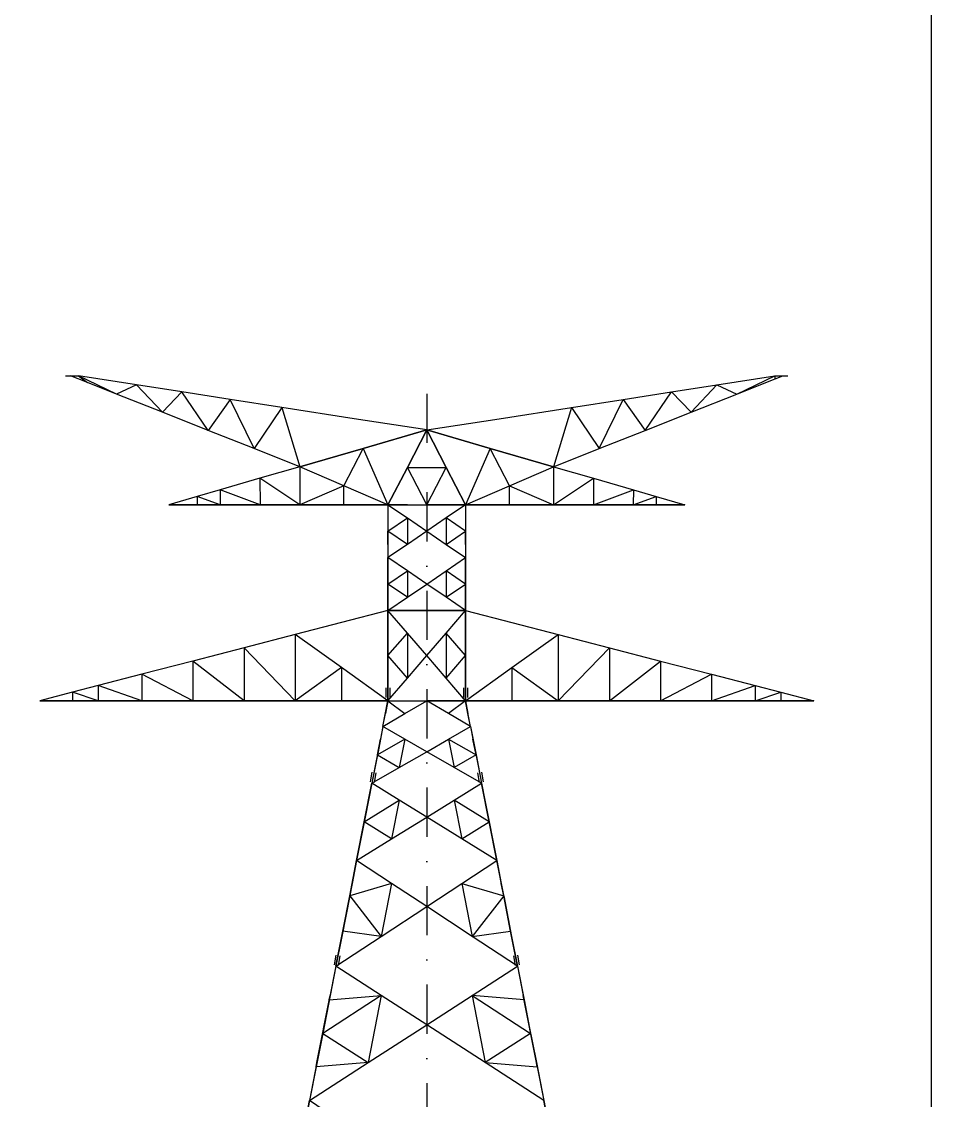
# Model space of a CAD drawing. Extents: x 533388 to 549608, y -47677 to -36197.
# Drawn here: x 547760 to 549608, y -42968 to -40776 of the extents above; entities that cross this region are included whole.
import ezdxf

# ---------------------------------------------------------------- set-up
doc = ezdxf.new("R2010")
doc.units = 0
doc.header["$LTSCALE"] = 200
doc.header["$MEASUREMENT"] = 0
doc.linetypes.add('DASHDOT', pattern=[1, 0.5, -0.25, 0, -0.25])
doc.layers.add('LS', color=7, linetype='CONTINUOUS')
doc.layers.add('MZ', color=6, linetype='DASHDOT')

msp = doc.modelspace()

# ---------------------------------------------------------------- linework, layer by layer
at = {"layer": 'LS', "color": 6, "ltscale": 0.01}
for p, q in [((547848.86, -41495.818), (547859.34, -41495.818)), ((547893.819, -41509.494), (547859.34, -41495.818)), ((547893.819, -41509.494), (547859.34, -41495.818)), ((547859.34, -41495.818), (547875.06, -41495.818)), ((547952.455, -41532.76), (547875.06, -41495.818)), ((547952.455, -41532.76), (547875.06, -41495.818)), ((547875.06, -41495.818), (547893.819, -41509.494)), ((547875.06, -41495.818), (547893.819, -41509.494)), ((547993.169, -41514.21), (547875.06, -41495.818)), ((547993.169, -41514.21), (547875.06, -41495.818)), ((549171.75, -41514.21), (549289.86, -41495.818)), ((549171.75, -41514.21), (549289.86, -41495.818)), ((549212.465, -41532.76), (549289.86, -41495.818)), ((549212.465, -41532.76), (549289.86, -41495.818)), ((549271.101, -41509.494), (549305.58, -41495.818)), ((549271.101, -41509.494), (549305.58, -41495.818)), ((549289.86, -41495.818), (549305.58, -41495.818)), ((549289.86, -41495.818), (549289.86, -41502.053)), ((549305.58, -41495.818), (549316.06, -41495.818)), ((547952.455, -41532.76), (547893.819, -41509.494)), ((547952.455, -41532.76), (547893.819, -41509.494)), ((547952.455, -41532.76), (547893.819, -41509.494)), ((547952.455, -41532.76), (547893.819, -41509.494)), ((547993.169, -41514.21), (547952.455, -41532.76)), ((547993.169, -41514.21), (547952.455, -41532.76)), ((548045.622, -41569.702), (547993.169, -41514.21)), ((548045.622, -41569.702), (547993.169, -41514.21)), ((548085.079, -41528.463), (547993.169, -41514.21)), ((548085.079, -41528.463), (547993.169, -41514.21)), ((548085.079, -41528.463), (547993.169, -41514.21)), ((548085.079, -41528.463), (547993.169, -41514.21)), ((549079.841, -41528.463), (549171.75, -41514.21)), ((549079.841, -41528.463), (549171.75, -41514.21)), ((549079.841, -41528.463), (549171.75, -41514.21)), ((549079.841, -41528.463), (549171.75, -41514.21)), ((549119.298, -41569.702), (549171.75, -41514.21)), ((549119.298, -41569.702), (549171.75, -41514.21)), ((549171.75, -41514.21), (549212.465, -41532.76)), ((549171.75, -41514.21), (549212.465, -41532.76)), ((549212.465, -41532.76), (549271.101, -41509.494)), ((549212.465, -41532.76), (549271.101, -41509.494)), ((549212.465, -41532.76), (549271.101, -41509.494)), ((549212.465, -41532.76), (549271.101, -41509.494)), ((548045.622, -41569.702), (547952.455, -41532.76)), ((548045.622, -41569.702), (547952.455, -41532.76)), ((548045.622, -41569.702), (547952.455, -41532.76)), ((548045.622, -41569.702), (547952.455, -41532.76)), ((548085.079, -41528.463), (548045.622, -41569.702)), ((548085.079, -41528.463), (548045.622, -41569.702)), ((548138.737, -41606.644), (548085.079, -41528.463)), ((548138.737, -41606.644), (548085.079, -41528.463)), ((548183.486, -41543.816), (548085.079, -41528.463)), ((548183.486, -41543.816), (548085.079, -41528.463)), ((548183.486, -41543.816), (548085.079, -41528.463)), ((548183.486, -41543.816), (548085.079, -41528.463)), ((548183.486, -41543.816), (548138.737, -41606.644)), ((548183.486, -41543.816), (548138.737, -41606.644)), ((548231.851, -41643.586), (548183.486, -41543.816)), ((548231.851, -41643.586), (548183.486, -41543.816)), ((548288.496, -41560.112), (548183.486, -41543.816)), ((548288.496, -41560.112), (548183.486, -41543.816)), ((548288.496, -41560.112), (548183.486, -41543.816)), ((548288.496, -41560.112), (548183.486, -41543.816)), ((548876.424, -41560.112), (548981.433, -41543.816)), ((548876.424, -41560.112), (548981.433, -41543.816)), ((548876.424, -41560.112), (548981.433, -41543.816)), ((548876.424, -41560.112), (548981.433, -41543.816)), ((548933.068, -41643.586), (548981.433, -41543.816)), ((548933.068, -41643.586), (548981.433, -41543.816)), ((548981.433, -41543.816), (549079.841, -41528.463)), ((548981.433, -41543.816), (549079.841, -41528.463)), ((548981.433, -41543.816), (549079.841, -41528.463)), ((548981.433, -41543.816), (549079.841, -41528.463)), ((548981.433, -41543.816), (549026.183, -41606.644)), ((548981.433, -41543.816), (549026.183, -41606.644)), ((549026.183, -41606.644), (549079.841, -41528.463)), ((549026.183, -41606.644), (549079.841, -41528.463)), ((549079.841, -41528.463), (549119.298, -41569.702)), ((549079.841, -41528.463), (549119.298, -41569.702)), ((549119.298, -41569.702), (549212.465, -41532.76)), ((549119.298, -41569.702), (549212.465, -41532.76)), ((549119.298, -41569.702), (549212.465, -41532.76)), ((549119.298, -41569.702), (549212.465, -41532.76)), ((548288.496, -41560.112), (548231.851, -41643.586)), ((548288.496, -41560.112), (548231.851, -41643.586)), ((548288.496, -41560.112), (548325.019, -41680.528)), ((548288.496, -41560.112), (548325.019, -41680.528)), ((548288.496, -41560.112), (548325.019, -41680.528)), ((548288.496, -41560.112), (548325.019, -41680.528)), ((548435.478, -41583.011), (548288.496, -41560.112)), ((548435.478, -41583.011), (548288.496, -41560.112)), ((548435.478, -41583.011), (548288.496, -41560.112)), ((548729.442, -41583.011), (548876.424, -41560.112)), ((548729.442, -41583.011), (548876.424, -41560.112)), ((548729.442, -41583.011), (548876.424, -41560.112)), ((548729.442, -41583.011), (548876.424, -41560.112)), ((548876.424, -41560.112), (548839.901, -41680.528)), ((548876.424, -41560.112), (548839.901, -41680.528)), ((548876.424, -41560.112), (548839.901, -41680.528)), ((548876.424, -41560.112), (548839.901, -41680.528)), ((548876.424, -41560.112), (548933.068, -41643.586)), ((548876.424, -41560.112), (548933.068, -41643.586)), ((548138.737, -41606.644), (548045.622, -41569.702)), ((548138.737, -41606.644), (548045.622, -41569.702)), ((548138.737, -41606.644), (548045.622, -41569.702)), ((548138.737, -41606.644), (548045.622, -41569.702)), ((548582.46, -41605.858), (548435.478, -41583.011)), ((548582.46, -41605.858), (548435.478, -41583.011)), ((548582.46, -41605.858), (548435.478, -41583.011)), ((548582.46, -41605.858), (548729.442, -41583.011)), ((548582.46, -41605.858), (548729.442, -41583.011)), ((548582.46, -41605.858), (548729.442, -41583.011)), ((548582.46, -41605.858), (548729.442, -41583.011)), ((549026.183, -41606.644), (549119.298, -41569.702)), ((549026.183, -41606.644), (549119.298, -41569.702)), ((549026.183, -41606.644), (549119.298, -41569.702)), ((549026.183, -41606.644), (549119.298, -41569.702)), ((548231.851, -41643.586), (548138.737, -41606.644)), ((548231.851, -41643.586), (548138.737, -41606.644)), ((548231.851, -41643.586), (548138.737, -41606.644)), ((548231.851, -41643.586), (548138.737, -41606.644)), ((548582.46, -41605.858), (548453.713, -41643.166)), ((548582.46, -41605.858), (548453.713, -41643.166)), ((548453.713, -41643.166), (548582.46, -41605.858)), ((548453.713, -41643.166), (548582.46, -41605.858)), ((548582.46, -41605.858), (548543.16, -41681.838)), ((548582.46, -41605.858), (548543.16, -41681.838)), ((548543.16, -41681.838), (548582.46, -41605.858)), ((548543.16, -41681.838), (548582.46, -41605.858)), ((548582.46, -41605.858), (548621.76, -41681.838)), ((548582.46, -41605.858), (548621.76, -41681.838)), ((548582.46, -41605.858), (548711.207, -41643.166)), ((548582.46, -41605.858), (548711.207, -41643.166)), ((548621.76, -41681.838), (548582.46, -41605.858)), ((548621.76, -41681.838), (548582.46, -41605.858)), ((548711.207, -41643.166), (548582.46, -41605.858)), ((548711.207, -41643.166), (548582.46, -41605.858)), ((548933.068, -41643.586), (549026.183, -41606.644)), ((548933.068, -41643.586), (549026.183, -41606.644)), ((548933.068, -41643.586), (549026.183, -41606.644)), ((548933.068, -41643.586), (549026.183, -41606.644)), ((548325.019, -41680.528), (548231.851, -41643.586)), ((548325.019, -41680.528), (548231.851, -41643.586)), ((548325.019, -41680.528), (548231.851, -41643.586)), ((548325.019, -41680.528), (548231.851, -41643.586)), ((548453.713, -41643.166), (548325.019, -41680.528)), ((548453.713, -41643.166), (548325.019, -41680.528)), ((548325.019, -41680.528), (548453.713, -41643.166)), ((548325.019, -41680.528), (548453.713, -41643.166)), ((548414.413, -41719.146), (548453.713, -41643.166)), ((548414.413, -41719.146), (548453.713, -41643.166)), ((548453.713, -41643.166), (548503.86, -41757.818)), ((548453.713, -41643.166), (548503.86, -41757.818)), ((548711.207, -41643.166), (548661.06, -41757.818)), ((548711.207, -41643.166), (548661.06, -41757.818)), ((548711.207, -41643.166), (548839.901, -41680.528)), ((548711.207, -41643.166), (548839.901, -41680.528)), ((548750.507, -41719.146), (548711.207, -41643.166)), ((548750.507, -41719.146), (548711.207, -41643.166)), ((548839.901, -41680.528), (548711.207, -41643.166)), ((548839.901, -41680.528), (548711.207, -41643.166)), ((548839.901, -41680.528), (548933.068, -41643.586)), ((548839.901, -41680.528), (548933.068, -41643.586)), ((548839.901, -41680.528), (548933.068, -41643.586)), ((548839.901, -41680.528), (548933.068, -41643.586)), ((548325.019, -41680.528), (548243.851, -41704.055)), ((548325.019, -41680.528), (548243.851, -41704.055)), ((548414.413, -41719.146), (548325.019, -41680.528)), ((548414.413, -41719.146), (548325.019, -41680.528)), ((548325.019, -41680.528), (548325.019, -41757.818)), ((548325.019, -41680.528), (548325.019, -41757.818)), ((548414.413, -41719.146), (548325.019, -41680.528)), ((548414.413, -41719.146), (548325.019, -41680.528)), ((548325.019, -41680.528), (548325.019, -41757.818)), ((548325.019, -41680.528), (548325.019, -41757.818)), ((548543.16, -41681.838), (548503.86, -41757.818)), ((548543.16, -41681.838), (548503.86, -41757.818)), ((548503.86, -41757.818), (548543.16, -41681.838)), ((548503.86, -41757.818), (548543.16, -41681.838)), ((548582.46, -41757.818), (548543.16, -41681.838)), ((548582.46, -41757.818), (548543.16, -41681.838)), ((548543.16, -41681.838), (548621.76, -41681.838)), ((548543.16, -41681.838), (548621.76, -41681.838)), ((548582.46, -41757.818), (548621.76, -41681.838)), ((548582.46, -41757.818), (548621.76, -41681.838)), ((548621.76, -41681.838), (548661.06, -41757.818)), ((548621.76, -41681.838), (548661.06, -41757.818)), ((548661.06, -41757.818), (548621.76, -41681.838)), ((548661.06, -41757.818), (548621.76, -41681.838)), ((548750.507, -41719.146), (548839.901, -41680.528)), ((548750.507, -41719.146), (548839.901, -41680.528)), ((548750.507, -41719.146), (548839.901, -41680.528)), ((548750.507, -41719.146), (548839.901, -41680.528)), ((548839.901, -41680.528), (548839.901, -41757.818)), ((548839.901, -41680.528), (548839.901, -41757.818)), ((548839.901, -41680.528), (548839.901, -41757.818)), ((548839.901, -41680.528), (548839.901, -41757.818)), ((548839.901, -41680.528), (548921.069, -41704.055)), ((548839.901, -41680.528), (548921.069, -41704.055)), ((548243.851, -41704.055), (548162.736, -41727.583)), ((548243.851, -41704.055), (548162.736, -41727.583)), ((548325.019, -41757.818), (548243.851, -41704.055)), ((548325.019, -41757.818), (548243.851, -41704.055)), ((548243.851, -41704.055), (548243.903, -41757.818)), ((548243.851, -41704.055), (548243.903, -41757.818)), ((548414.413, -41719.146), (548325.019, -41757.818)), ((548414.413, -41719.146), (548325.019, -41757.818)), ((548503.86, -41757.818), (548414.413, -41719.146)), ((548503.86, -41757.818), (548414.413, -41719.146)), ((548503.86, -41757.818), (548414.413, -41719.146)), ((548503.86, -41757.818), (548414.413, -41719.146)), ((548414.465, -41757.818), (548414.413, -41719.146)), ((548414.465, -41757.818), (548414.413, -41719.146)), ((548661.06, -41757.818), (548750.507, -41719.146)), ((548661.06, -41757.818), (548750.507, -41719.146)), ((548661.06, -41757.818), (548750.507, -41719.146)), ((548661.06, -41757.818), (548750.507, -41719.146)), ((548750.454, -41757.818), (548750.507, -41719.146)), ((548750.454, -41757.818), (548750.507, -41719.146)), ((548750.507, -41719.146), (548839.901, -41757.818)), ((548750.507, -41719.146), (548839.901, -41757.818)), ((548839.901, -41757.818), (548921.069, -41704.055)), ((548839.901, -41757.818), (548921.069, -41704.055)), ((548921.069, -41704.055), (548921.016, -41757.818)), ((548921.069, -41704.055), (548921.016, -41757.818)), ((548921.069, -41704.055), (549002.184, -41727.583)), ((548921.069, -41704.055), (549002.184, -41727.583)), ((548116.414, -41740.997), (548058.46, -41757.818)), ((548116.414, -41740.997), (548058.46, -41757.818)), ((548162.736, -41727.583), (548116.414, -41740.997)), ((548162.736, -41727.583), (548116.414, -41740.997)), ((548162.788, -41757.818), (548116.414, -41740.997)), ((548162.788, -41757.818), (548116.414, -41740.997)), ((548116.414, -41740.997), (548116.414, -41757.818)), ((548116.414, -41740.997), (548116.414, -41757.818)), ((548243.903, -41757.818), (548162.736, -41727.583)), ((548243.903, -41757.818), (548162.736, -41727.583)), ((548162.736, -41727.583), (548162.788, -41757.818)), ((548162.736, -41727.583), (548162.788, -41757.818)), ((548162.736, -41727.583), (548162.788, -41757.818)), ((548921.016, -41757.818), (549002.184, -41727.583)), ((548921.016, -41757.818), (549002.184, -41727.583)), ((549002.184, -41727.583), (549002.131, -41757.818)), ((549002.184, -41727.583), (549002.131, -41757.818)), ((549002.184, -41727.583), (549002.131, -41757.818)), ((549002.131, -41757.818), (549048.505, -41740.997)), ((549002.131, -41757.818), (549048.505, -41740.997)), ((549002.184, -41727.583), (549048.505, -41740.997)), ((549002.184, -41727.583), (549048.505, -41740.997)), ((549048.505, -41740.997), (549048.505, -41757.818)), ((549048.505, -41740.997), (549048.505, -41757.818)), ((549048.505, -41740.997), (549106.46, -41757.818)), ((549048.505, -41740.997), (549106.46, -41757.818)), ((548058.46, -41757.818), (548116.414, -41757.818)), ((548116.414, -41757.818), (548058.46, -41757.818)), ((548116.414, -41757.818), (548058.46, -41757.818)), ((548116.414, -41757.818), (548058.46, -41757.818)), ((548116.414, -41757.818), (548162.788, -41757.818)), ((548162.788, -41757.818), (548116.414, -41757.818)), ((548162.788, -41757.818), (548116.414, -41757.818)), ((548162.788, -41757.818), (548116.414, -41757.818)), ((548162.788, -41757.818), (548243.903, -41757.818)), ((548243.903, -41757.818), (548162.788, -41757.818)), ((548243.903, -41757.818), (548162.788, -41757.818)), ((548243.903, -41757.818), (548162.788, -41757.818)), ((548243.903, -41757.818), (548325.019, -41757.818)), ((548325.019, -41757.818), (548243.903, -41757.818)), ((548325.019, -41757.818), (548243.903, -41757.818)), ((548325.019, -41757.818), (548243.903, -41757.818)), ((548325.019, -41757.818), (548414.465, -41757.818)), ((548414.465, -41757.818), (548325.019, -41757.818)), ((548414.465, -41757.818), (548325.019, -41757.818)), ((548414.465, -41757.818), (548325.019, -41757.818)), ((548414.465, -41757.818), (548503.86, -41757.818)), ((548503.86, -41757.818), (548414.465, -41757.818)), ((548503.86, -41757.818), (548414.465, -41757.818)), ((548503.86, -41757.818), (548414.465, -41757.818)), ((548503.86, -41757.818), (548503.86, -41811.528)), ((548503.86, -41757.818), (548503.86, -41811.528)), ((548503.86, -41757.818), (548543.16, -41784.646)), ((548503.86, -41757.818), (548543.16, -41784.646)), ((548503.86, -41757.818), (548503.86, -41784.646)), ((548503.86, -41757.818), (548503.86, -41784.646)), ((548503.86, -41757.818), (548582.46, -41757.818)), ((548503.86, -41757.818), (548582.46, -41757.818)), ((548543.16, -41757.818), (548503.86, -41757.818)), ((548503.86, -41757.818), (548543.16, -41757.818)), ((548503.86, -41757.818), (548543.16, -41757.818)), ((548503.86, -41757.818), (548543.16, -41757.818)), ((548543.16, -41757.818), (548621.76, -41757.818)), ((548543.16, -41757.818), (548621.76, -41757.818)), ((548543.16, -41757.818), (548582.46, -41757.818)), ((548543.16, -41757.818), (548582.46, -41757.818)), ((548582.46, -41757.818), (548661.06, -41757.818)), ((548582.46, -41757.818), (548661.06, -41757.818)), ((548621.76, -41757.818), (548582.46, -41757.818)), ((548621.76, -41757.818), (548582.46, -41757.818)), ((548661.06, -41757.818), (548621.76, -41784.646)), ((548661.06, -41757.818), (548621.76, -41784.646)), ((548621.76, -41757.818), (548661.06, -41757.818)), ((548621.76, -41757.818), (548661.06, -41757.818)), ((548661.06, -41757.818), (548621.76, -41757.818)), ((548661.06, -41757.818), (548621.76, -41757.818)), ((548661.06, -41757.818), (548661.06, -41811.528)), ((548661.06, -41757.818), (548661.06, -41811.528)), ((548661.06, -41757.818), (548661.06, -41784.646)), ((548661.06, -41757.818), (548661.06, -41784.646)), ((548661.06, -41757.818), (548750.454, -41757.818)), ((548750.454, -41757.818), (548661.06, -41757.818)), ((548661.06, -41757.818), (548750.454, -41757.818)), ((548661.06, -41757.818), (548750.454, -41757.818)), ((548750.454, -41757.818), (548839.901, -41757.818)), ((548839.901, -41757.818), (548750.454, -41757.818)), ((548750.454, -41757.818), (548839.901, -41757.818)), ((548750.454, -41757.818), (548839.901, -41757.818)), ((548839.901, -41757.818), (548921.016, -41757.818)), ((548921.016, -41757.818), (548839.901, -41757.818)), ((548839.901, -41757.818), (548921.016, -41757.818)), ((548839.901, -41757.818), (548921.016, -41757.818)), ((548921.016, -41757.818), (549002.131, -41757.818)), ((549002.131, -41757.818), (548921.016, -41757.818)), ((548921.016, -41757.818), (549002.131, -41757.818)), ((548921.016, -41757.818), (549002.131, -41757.818)), ((549002.131, -41757.818), (549048.505, -41757.818)), ((549048.505, -41757.818), (549002.131, -41757.818)), ((549002.131, -41757.818), (549048.505, -41757.818)), ((549002.131, -41757.818), (549048.505, -41757.818)), ((549048.505, -41757.818), (549106.46, -41757.818)), ((549106.46, -41757.818), (549048.505, -41757.818)), ((549048.505, -41757.818), (549106.46, -41757.818)), ((549048.505, -41757.818), (549106.46, -41757.818)), ((548503.86, -41811.528), (548543.16, -41784.646)), ((548503.86, -41811.528), (548543.16, -41784.646)), ((548503.86, -41784.646), (548503.86, -41811.528)), ((548503.86, -41784.646), (548503.86, -41811.528)), ((548503.86, -41784.646), (548503.86, -41838.409)), ((548503.86, -41784.646), (548503.86, -41838.409)), ((548503.86, -41784.646), (548503.86, -41811.528)), ((548503.86, -41784.646), (548503.86, -41811.528)), ((548543.16, -41784.646), (548543.16, -41838.409)), ((548543.16, -41784.646), (548543.16, -41838.409)), ((548543.16, -41784.646), (548582.46, -41811.528)), ((548543.16, -41784.646), (548582.46, -41811.528)), ((548621.76, -41784.646), (548582.46, -41811.528)), ((548621.76, -41784.646), (548582.46, -41811.528)), ((548621.76, -41784.646), (548621.76, -41838.409)), ((548621.76, -41784.646), (548621.76, -41838.409)), ((548661.06, -41811.528), (548621.76, -41784.646)), ((548661.06, -41811.528), (548621.76, -41784.646)), ((548661.06, -41784.646), (548661.06, -41811.528)), ((548661.06, -41784.646), (548661.06, -41811.528)), ((548661.06, -41784.646), (548661.06, -41838.409)), ((548661.06, -41784.646), (548661.06, -41838.409)), ((548661.06, -41784.646), (548661.06, -41811.528)), ((548661.06, -41784.646), (548661.06, -41811.528)), ((548543.16, -41838.409), (548503.86, -41811.528)), ((548543.16, -41838.409), (548503.86, -41811.528)), ((548503.86, -41838.409), (548503.86, -41811.528)), ((548503.86, -41838.409), (548503.86, -41811.528)), ((548503.86, -41811.528), (548503.86, -41865.238)), ((548503.86, -41811.528), (548503.86, -41865.238)), ((548503.86, -41811.528), (548503.86, -41838.409)), ((548503.86, -41811.528), (548503.86, -41838.409)), ((548582.46, -41811.528), (548543.16, -41838.409)), ((548582.46, -41811.528), (548543.16, -41838.409)), ((548582.46, -41811.528), (548621.76, -41838.409)), ((548582.46, -41811.528), (548621.76, -41838.409)), ((548621.76, -41838.409), (548661.06, -41811.528)), ((548621.76, -41838.409), (548661.06, -41811.528)), ((548661.06, -41838.409), (548661.06, -41811.528)), ((548661.06, -41838.409), (548661.06, -41811.528)), ((548661.06, -41811.528), (548661.06, -41865.238)), ((548661.06, -41811.528), (548661.06, -41865.238)), ((548661.06, -41811.528), (548661.06, -41838.409)), ((548661.06, -41811.528), (548661.06, -41838.409)), ((548543.16, -41838.409), (548503.86, -41865.238)), ((548543.16, -41838.409), (548503.86, -41865.238)), ((548503.86, -41838.409), (548503.86, -41865.238)), ((548503.86, -41838.409), (548503.86, -41865.238)), ((548621.76, -41838.409), (548661.06, -41865.238)), ((548621.76, -41838.409), (548661.06, -41865.238)), ((548661.06, -41838.409), (548661.06, -41865.238)), ((548661.06, -41838.409), (548661.06, -41865.238)), ((548503.86, -41918.948), (548503.86, -41865.238)), ((548503.86, -41918.948), (548503.86, -41865.238)), ((548543.16, -41892.066), (548503.86, -41865.238)), ((548543.16, -41892.066), (548503.86, -41865.238)), ((548503.86, -41865.238), (548503.86, -41892.066)), ((548503.86, -41865.238), (548503.86, -41892.066)), ((548621.76, -41892.066), (548661.06, -41865.238)), ((548621.76, -41892.066), (548661.06, -41865.238)), ((548661.06, -41918.948), (548661.06, -41865.238)), ((548661.06, -41918.948), (548661.06, -41865.238)), ((548661.06, -41865.238), (548661.06, -41892.066)), ((548661.06, -41865.238), (548661.06, -41892.066)), ((548503.86, -41918.948), (548543.16, -41892.066)), ((548503.86, -41918.948), (548543.16, -41892.066)), ((548503.86, -41918.948), (548503.86, -41892.066)), ((548503.86, -41918.948), (548503.86, -41892.066)), ((548503.86, -41892.066), (548503.86, -41945.829)), ((548503.86, -41892.066), (548503.86, -41945.829)), ((548503.86, -41892.066), (548503.86, -41918.948)), ((548503.86, -41892.066), (548503.86, -41918.948)), ((548543.16, -41892.066), (548543.16, -41945.829)), ((548543.16, -41892.066), (548543.16, -41945.829)), ((548582.46, -41918.948), (548543.16, -41892.066)), ((548582.46, -41918.948), (548543.16, -41892.066)), ((548582.46, -41918.948), (548621.76, -41892.066)), ((548582.46, -41918.948), (548621.76, -41892.066)), ((548661.06, -41918.948), (548621.76, -41892.066)), ((548661.06, -41918.948), (548621.76, -41892.066)), ((548621.76, -41892.066), (548621.76, -41945.829)), ((548621.76, -41892.066), (548621.76, -41945.829)), ((548661.06, -41918.948), (548661.06, -41892.066)), ((548661.06, -41918.948), (548661.06, -41892.066)), ((548661.06, -41892.066), (548661.06, -41945.829)), ((548661.06, -41892.066), (548661.06, -41945.829)), ((548661.06, -41892.066), (548661.06, -41918.948)), ((548661.06, -41892.066), (548661.06, -41918.948)), ((548543.16, -41945.829), (548503.86, -41918.948)), ((548543.16, -41945.829), (548503.86, -41918.948)), ((548503.86, -41945.829), (548503.86, -41918.948)), ((548503.86, -41945.829), (548503.86, -41918.948)), ((548503.86, -41972.658), (548503.86, -41918.948)), ((548503.86, -41972.658), (548503.86, -41918.948)), ((548503.86, -41918.948), (548503.86, -41945.829)), ((548503.86, -41918.948), (548503.86, -41945.829)), ((548543.16, -41945.829), (548582.46, -41918.948)), ((548543.16, -41945.829), (548582.46, -41918.948)), ((548621.76, -41945.829), (548582.46, -41918.948)), ((548621.76, -41945.829), (548582.46, -41918.948)), ((548621.76, -41945.829), (548661.06, -41918.948)), ((548621.76, -41945.829), (548661.06, -41918.948)), ((548661.06, -41945.829), (548661.06, -41918.948)), ((548661.06, -41945.829), (548661.06, -41918.948)), ((548661.06, -41972.658), (548661.06, -41918.948)), ((548661.06, -41972.658), (548661.06, -41918.948)), ((548661.06, -41918.948), (548661.06, -41945.829)), ((548661.06, -41918.948), (548661.06, -41945.829)), ((548503.86, -41972.658), (548543.16, -41945.829)), ((548503.86, -41972.658), (548543.16, -41945.829)), ((548503.86, -41945.829), (548503.86, -41972.658)), ((548503.86, -41945.829), (548503.86, -41972.658)), ((548661.06, -41972.658), (548621.76, -41945.829)), ((548661.06, -41972.658), (548621.76, -41945.829)), ((548661.06, -41945.829), (548661.06, -41972.658)), ((548661.06, -41945.829), (548661.06, -41972.658)), ((548503.86, -41972.658), (548409.54, -41997.128)), ((548503.86, -41972.658), (548409.54, -41997.128)), ((548503.86, -41972.658), (548409.54, -41997.128)), ((548503.86, -41972.658), (548409.54, -41997.128)), ((548503.86, -41972.658), (548661.06, -41972.658)), ((548503.86, -41972.658), (548661.06, -41972.658)), ((548503.86, -41972.658), (548661.06, -41972.658)), ((548661.06, -41972.658), (548503.86, -41972.658)), ((548503.86, -42064.358), (548503.86, -41972.658)), ((548503.86, -42064.358), (548503.86, -41972.658)), ((548543.16, -42018.508), (548503.86, -41972.658)), ((548543.16, -42018.508), (548503.86, -41972.658)), ((548503.86, -41972.658), (548503.86, -42018.508)), ((548503.86, -41972.658), (548503.86, -42018.508)), ((548621.76, -42018.508), (548661.06, -41972.658)), ((548621.76, -42018.508), (548661.06, -41972.658)), ((548661.06, -41972.658), (548755.38, -41997.128)), ((548661.06, -41972.658), (548755.38, -41997.128)), ((548661.06, -42064.358), (548661.06, -41972.658)), ((548661.06, -42064.358), (548661.06, -41972.658)), ((548661.06, -41972.658), (548661.06, -42018.508)), ((548661.06, -41972.658), (548661.06, -42018.508)), ((548661.06, -41972.658), (548755.38, -41997.128)), ((548661.06, -41972.658), (548755.38, -41997.128)), ((548409.54, -41997.128), (548315.22, -42021.547)), ((548409.54, -41997.128), (548315.22, -42021.547)), ((548409.54, -41997.128), (548315.22, -42021.547)), ((548409.54, -41997.128), (548315.22, -42021.547)), ((548755.38, -41997.128), (548849.7, -42021.547)), ((548755.38, -41997.128), (548849.7, -42021.547)), ((548755.38, -41997.128), (548849.7, -42021.547)), ((548755.38, -41997.128), (548849.7, -42021.547)), ((548315.22, -42021.547), (548211.468, -42048.48)), ((548315.22, -42021.547), (548211.468, -42048.48)), ((548409.54, -42088.828), (548315.22, -42021.547)), ((548409.54, -42088.828), (548315.22, -42021.547)), ((548315.22, -42021.547), (548315.22, -42156.058)), ((548315.22, -42021.547), (548315.22, -42156.058)), ((548409.54, -42088.828), (548315.22, -42021.547)), ((548409.54, -42088.828), (548315.22, -42021.547)), ((548315.22, -42021.547), (548315.22, -42156.058)), ((548315.22, -42021.547), (548315.22, -42156.058)), ((548503.86, -42064.358), (548543.16, -42018.508)), ((548503.86, -42064.358), (548543.16, -42018.508)), ((548503.86, -42064.358), (548503.86, -42018.508)), ((548503.86, -42064.358), (548503.86, -42018.508)), ((548503.86, -42018.508), (548503.86, -42110.208)), ((548503.86, -42018.508), (548503.86, -42110.208)), ((548503.86, -42018.508), (548503.86, -42064.358)), ((548503.86, -42018.508), (548503.86, -42064.358)), ((548543.16, -42018.508), (548543.16, -42110.208)), ((548543.16, -42018.508), (548543.16, -42110.208)), ((548582.46, -42064.358), (548543.16, -42018.508)), ((548582.46, -42064.358), (548543.16, -42018.508)), ((548582.46, -42064.358), (548621.76, -42018.508)), ((548582.46, -42064.358), (548621.76, -42018.508)), ((548661.06, -42064.358), (548621.76, -42018.508)), ((548661.06, -42064.358), (548621.76, -42018.508)), ((548621.76, -42018.508), (548621.76, -42110.208)), ((548621.76, -42018.508), (548621.76, -42110.208)), ((548661.06, -42064.358), (548661.06, -42018.508)), ((548661.06, -42064.358), (548661.06, -42018.508)), ((548661.06, -42018.508), (548661.06, -42110.208)), ((548661.06, -42018.508), (548661.06, -42110.208)), ((548661.06, -42018.508), (548661.06, -42064.358)), ((548661.06, -42018.508), (548661.06, -42064.358)), ((548755.38, -42088.828), (548849.7, -42021.547)), ((548755.38, -42088.828), (548849.7, -42021.547)), ((548755.38, -42088.828), (548849.7, -42021.547)), ((548755.38, -42088.828), (548849.7, -42021.547)), ((548849.7, -42021.547), (548849.7, -42156.058)), ((548849.7, -42021.547), (548849.7, -42156.058)), ((548849.7, -42021.547), (548849.7, -42156.058)), ((548849.7, -42021.547), (548849.7, -42156.058)), ((548849.7, -42021.547), (548953.452, -42048.48)), ((548849.7, -42021.547), (548953.452, -42048.48)), ((548211.468, -42048.48), (548107.716, -42075.362)), ((548211.468, -42048.48), (548107.716, -42075.362)), ((548315.22, -42156.058), (548211.468, -42048.48)), ((548315.22, -42156.058), (548211.468, -42048.48)), ((548211.468, -42048.48), (548211.468, -42156.058)), ((548211.468, -42048.48), (548211.468, -42156.058)), ((548849.7, -42156.058), (548953.452, -42048.48)), ((548849.7, -42156.058), (548953.452, -42048.48)), ((548953.452, -42048.48), (548953.452, -42156.058)), ((548953.452, -42048.48), (548953.452, -42156.058)), ((548953.452, -42048.48), (549057.204, -42075.362)), ((548953.452, -42048.48), (549057.204, -42075.362)), ((548543.16, -42110.208), (548503.86, -42064.358)), ((548543.16, -42110.208), (548503.86, -42064.358)), ((548503.86, -42110.208), (548503.86, -42064.358)), ((548503.86, -42110.208), (548503.86, -42064.358)), ((548503.86, -42156.058), (548503.86, -42064.358)), ((548503.86, -42156.058), (548503.86, -42064.358)), ((548503.86, -42064.358), (548503.86, -42110.208)), ((548503.86, -42064.358), (548503.86, -42110.208)), ((548543.16, -42110.208), (548582.46, -42064.358)), ((548543.16, -42110.208), (548582.46, -42064.358)), ((548621.76, -42110.208), (548582.46, -42064.358)), ((548621.76, -42110.208), (548582.46, -42064.358)), ((548621.76, -42110.208), (548661.06, -42064.358)), ((548621.76, -42110.208), (548661.06, -42064.358)), ((548661.06, -42110.208), (548661.06, -42064.358)), ((548661.06, -42110.208), (548661.06, -42064.358)), ((548661.06, -42156.058), (548661.06, -42064.358)), ((548661.06, -42156.058), (548661.06, -42064.358)), ((548661.06, -42064.358), (548661.06, -42110.208)), ((548661.06, -42064.358), (548661.06, -42110.208)), ((548107.716, -42075.362), (548003.964, -42102.243)), ((548107.716, -42075.362), (548003.964, -42102.243)), ((548211.468, -42156.058), (548107.716, -42075.362)), ((548211.468, -42156.058), (548107.716, -42075.362)), ((548107.716, -42075.362), (548107.716, -42156.058)), ((548107.716, -42075.362), (548107.716, -42156.058)), ((548409.54, -42088.828), (548315.22, -42156.058)), ((548409.54, -42088.828), (548315.22, -42156.058)), ((548503.86, -42156.058), (548409.54, -42088.828)), ((548503.86, -42156.058), (548409.54, -42088.828)), ((548503.86, -42156.058), (548409.54, -42088.828)), ((548503.86, -42156.058), (548409.54, -42088.828)), ((548409.54, -42088.828), (548409.54, -42156.058)), ((548409.54, -42088.828), (548409.54, -42156.058)), ((548661.06, -42156.058), (548755.38, -42088.828)), ((548661.06, -42156.058), (548755.38, -42088.828)), ((548661.06, -42156.058), (548755.38, -42088.828)), ((548661.06, -42156.058), (548755.38, -42088.828)), ((548755.38, -42088.828), (548849.7, -42156.058)), ((548755.38, -42088.828), (548849.7, -42156.058)), ((548755.38, -42088.828), (548755.38, -42156.058)), ((548755.38, -42088.828), (548755.38, -42156.058)), ((548953.452, -42156.058), (549057.204, -42075.362)), ((548953.452, -42156.058), (549057.204, -42075.362)), ((549057.204, -42075.362), (549057.204, -42156.058)), ((549057.204, -42075.362), (549057.204, -42156.058)), ((549057.204, -42075.362), (549160.956, -42102.243)), ((549057.204, -42075.362), (549160.956, -42102.243)), ((548003.964, -42102.243), (547915.041, -42125.299)), ((548003.964, -42102.243), (547915.041, -42125.299)), ((548107.716, -42156.058), (548003.964, -42102.243)), ((548107.716, -42156.058), (548003.964, -42102.243)), ((548003.964, -42102.243), (548003.964, -42156.058)), ((548003.964, -42102.243), (548003.964, -42156.058)), ((548003.964, -42102.243), (548003.964, -42156.058)), ((548503.86, -42156.058), (548543.16, -42110.208)), ((548503.86, -42156.058), (548543.16, -42110.208)), ((548503.86, -42110.208), (548503.86, -42156.058)), ((548503.86, -42110.208), (548503.86, -42156.058)), ((548661.06, -42156.058), (548621.76, -42110.208)), ((548661.06, -42156.058), (548621.76, -42110.208)), ((548661.06, -42110.208), (548661.06, -42156.058)), ((548661.06, -42110.208), (548661.06, -42156.058)), ((549057.204, -42156.058), (549160.956, -42102.243)), ((549057.204, -42156.058), (549160.956, -42102.243)), ((549160.956, -42102.243), (549160.956, -42156.058)), ((549160.956, -42102.243), (549160.956, -42156.058)), ((549160.956, -42102.243), (549160.956, -42156.058)), ((549160.956, -42102.243), (549249.879, -42125.299)), ((549160.956, -42102.243), (549249.879, -42125.299)), ((547915.041, -42125.299), (547863.165, -42138.766)), ((547915.041, -42125.299), (547863.165, -42138.766)), ((548003.964, -42156.058), (547915.041, -42125.299)), ((548003.964, -42156.058), (547915.041, -42125.299)), ((547915.041, -42125.299), (547915.041, -42156.058)), ((547915.041, -42125.299), (547915.041, -42156.058)), ((548499.39, -42129.769), (548499.369, -42149.76)), ((548507.774, -42129.778), (548507.753, -42149.769)), ((548657.145, -42129.778), (548657.166, -42149.769)), ((548665.529, -42129.769), (548665.55, -42149.76)), ((549160.956, -42156.058), (549249.879, -42125.299)), ((549160.956, -42156.058), (549249.879, -42125.299)), ((549249.879, -42125.299), (549249.879, -42156.058)), ((549249.879, -42125.299), (549249.879, -42156.058)), ((549249.879, -42125.299), (549301.755, -42138.766)), ((549249.879, -42125.299), (549301.755, -42138.766)), ((547863.165, -42138.766), (547796.46, -42156.058)), ((547863.165, -42138.766), (547796.46, -42156.058)), ((547796.46, -42156.058), (547863.165, -42156.058)), ((547863.165, -42156.058), (547796.46, -42156.058)), ((547863.165, -42156.058), (547796.46, -42156.058)), ((547863.165, -42156.058), (547796.46, -42156.058)), ((547915.041, -42156.058), (547863.165, -42138.766)), ((547915.041, -42156.058), (547863.165, -42138.766)), ((547863.165, -42138.766), (547863.165, -42156.058)), ((547863.165, -42138.766), (547863.165, -42156.058)), ((547863.165, -42156.058), (547915.041, -42156.058)), ((547915.041, -42156.058), (547863.165, -42156.058)), ((547915.041, -42156.058), (547863.165, -42156.058)), ((547915.041, -42156.058), (547863.165, -42156.058)), ((547915.041, -42156.058), (548003.964, -42156.058)), ((548003.964, -42156.058), (547915.041, -42156.058)), ((548003.964, -42156.058), (547915.041, -42156.058)), ((548003.964, -42156.058), (547915.041, -42156.058)), ((548003.964, -42156.058), (548107.716, -42156.058)), ((548107.716, -42156.058), (548003.964, -42156.058)), ((548107.716, -42156.058), (548003.964, -42156.058)), ((548107.716, -42156.058), (548003.964, -42156.058)), ((548107.716, -42156.058), (548211.468, -42156.058)), ((548211.468, -42156.058), (548107.716, -42156.058)), ((548211.468, -42156.058), (548107.716, -42156.058)), ((548211.468, -42156.058), (548107.716, -42156.058)), ((548211.468, -42156.058), (548315.22, -42156.058)), ((548315.22, -42156.058), (548211.468, -42156.058)), ((548315.22, -42156.058), (548211.468, -42156.058)), ((548315.22, -42156.058), (548211.468, -42156.058)), ((548315.22, -42156.058), (548409.54, -42156.058)), ((548409.54, -42156.058), (548315.22, -42156.058)), ((548409.54, -42156.058), (548315.22, -42156.058)), ((548409.54, -42156.058), (548315.22, -42156.058)), ((548409.54, -42156.058), (548503.86, -42156.058)), ((548503.86, -42156.058), (548409.54, -42156.058)), ((548503.86, -42156.058), (548409.54, -42156.058)), ((548503.86, -42156.058), (548409.54, -42156.058)), ((548493.589, -42208.458), (548503.86, -42156.058)), ((548493.589, -42208.458), (548503.86, -42156.058)), ((548498.725, -42182.258), (548503.86, -42156.058)), ((548498.725, -42182.258), (548503.86, -42156.058)), ((548503.86, -42156.058), (548498.725, -42182.258)), ((548503.86, -42156.058), (548498.725, -42182.258)), ((548503.86, -42156.058), (548582.46, -42156.058)), ((548503.86, -42156.058), (548543.16, -42156.058)), ((548503.86, -42156.058), (548543.16, -42156.058)), ((548503.86, -42156.058), (548543.16, -42156.058)), ((548503.86, -42156.058), (548543.16, -42156.058)), ((548503.86, -42156.058), (548582.46, -42156.058)), ((548503.86, -42156.058), (548582.46, -42156.058)), ((548503.86, -42156.058), (548582.46, -42156.058)), ((548503.86, -42156.058), (548543.16, -42156.058)), ((548503.86, -42156.058), (548543.16, -42156.058)), ((548503.86, -42156.058), (548543.16, -42156.058)), ((548503.86, -42156.058), (548543.16, -42156.058)), ((548503.86, -42156.058), (548538.025, -42182.258)), ((548503.86, -42156.058), (548538.025, -42182.258)), ((548538.025, -42182.258), (548582.46, -42156.058)), ((548538.025, -42182.258), (548582.46, -42156.058)), ((548543.16, -42156.058), (548621.76, -42156.058)), ((548543.16, -42156.058), (548621.76, -42156.058)), ((548543.16, -42156.058), (548582.46, -42156.058)), ((548543.16, -42156.058), (548582.46, -42156.058)), ((548543.16, -42156.058), (548621.76, -42156.058)), ((548543.16, -42156.058), (548621.76, -42156.058)), ((548543.16, -42156.058), (548582.46, -42156.058)), ((548543.16, -42156.058), (548582.46, -42156.058)), ((548582.46, -42156.058), (548661.06, -42156.058)), ((548621.76, -42156.058), (548582.46, -42156.058)), ((548621.76, -42156.058), (548582.46, -42156.058)), ((548582.46, -42156.058), (548661.06, -42156.058)), ((548582.46, -42156.058), (548661.06, -42156.058)), ((548582.46, -42156.058), (548661.06, -42156.058)), ((548621.76, -42156.058), (548582.46, -42156.058)), ((548621.76, -42156.058), (548582.46, -42156.058)), ((548626.895, -42182.258), (548582.46, -42156.058)), ((548626.895, -42182.258), (548582.46, -42156.058)), ((548661.06, -42156.058), (548621.76, -42156.058)), ((548621.76, -42156.058), (548661.06, -42156.058)), ((548661.06, -42156.058), (548621.76, -42156.058)), ((548661.06, -42156.058), (548621.76, -42156.058)), ((548661.06, -42156.058), (548621.76, -42156.058)), ((548621.76, -42156.058), (548661.06, -42156.058)), ((548661.06, -42156.058), (548621.76, -42156.058)), ((548661.06, -42156.058), (548621.76, -42156.058)), ((548661.06, -42156.058), (548621.76, -42156.058)), ((548621.76, -42156.058), (548661.06, -42156.058)), ((548661.06, -42156.058), (548621.76, -42156.058)), ((548661.06, -42156.058), (548621.76, -42156.058)), ((548661.06, -42156.058), (548626.895, -42182.258)), ((548661.06, -42156.058), (548626.895, -42182.258)), ((548661.06, -42156.058), (548755.38, -42156.058)), ((548755.38, -42156.058), (548661.06, -42156.058)), ((548661.06, -42156.058), (548755.38, -42156.058)), ((548661.06, -42156.058), (548755.38, -42156.058)), ((548666.195, -42182.258), (548661.06, -42156.058)), ((548666.195, -42182.258), (548661.06, -42156.058)), ((548671.33, -42208.458), (548661.06, -42156.058)), ((548671.33, -42208.458), (548661.06, -42156.058)), ((548661.06, -42156.058), (548666.195, -42182.258)), ((548661.06, -42156.058), (548666.195, -42182.258)), ((548755.38, -42156.058), (548849.7, -42156.058)), ((548849.7, -42156.058), (548755.38, -42156.058)), ((548755.38, -42156.058), (548849.7, -42156.058)), ((548755.38, -42156.058), (548849.7, -42156.058)), ((548849.7, -42156.058), (548953.452, -42156.058)), ((548953.452, -42156.058), (548849.7, -42156.058)), ((548849.7, -42156.058), (548953.452, -42156.058)), ((548849.7, -42156.058), (548953.452, -42156.058)), ((548953.452, -42156.058), (549057.204, -42156.058)), ((549057.204, -42156.058), (548953.452, -42156.058)), ((548953.452, -42156.058), (549057.204, -42156.058)), ((548953.452, -42156.058), (549057.204, -42156.058)), ((549057.204, -42156.058), (549160.956, -42156.058)), ((549160.956, -42156.058), (549057.204, -42156.058)), ((549057.204, -42156.058), (549160.956, -42156.058)), ((549057.204, -42156.058), (549160.956, -42156.058)), ((549160.956, -42156.058), (549249.879, -42156.058)), ((549249.879, -42156.058), (549160.956, -42156.058)), ((549160.956, -42156.058), (549249.879, -42156.058)), ((549160.956, -42156.058), (549249.879, -42156.058)), ((549249.879, -42156.058), (549301.755, -42138.766)), ((549249.879, -42156.058), (549301.755, -42138.766)), ((549249.879, -42156.058), (549301.755, -42156.058)), ((549301.755, -42156.058), (549249.879, -42156.058)), ((549249.879, -42156.058), (549301.755, -42156.058)), ((549249.879, -42156.058), (549301.755, -42156.058)), ((549301.755, -42138.766), (549301.755, -42156.058)), ((549301.755, -42138.766), (549301.755, -42156.058)), ((549301.755, -42138.766), (549368.46, -42156.058)), ((549301.755, -42138.766), (549368.46, -42156.058)), ((549301.755, -42156.058), (549368.46, -42156.058)), ((549368.46, -42156.058), (549301.755, -42156.058)), ((549301.755, -42156.058), (549368.46, -42156.058)), ((549301.755, -42156.058), (549368.46, -42156.058)), ((548493.589, -42208.458), (548498.725, -42182.258)), ((548493.589, -42208.458), (548498.725, -42182.258)), ((548493.589, -42208.458), (548538.025, -42182.258)), ((548493.589, -42208.458), (548538.025, -42182.258)), ((548671.33, -42208.458), (548626.895, -42182.258)), ((548671.33, -42208.458), (548626.895, -42182.258)), ((548671.33, -42208.458), (548666.195, -42182.258)), ((548671.33, -42208.458), (548666.195, -42182.258)), ((548493.589, -42208.458), (548482.271, -42266.098)), ((548493.589, -42208.458), (548482.271, -42266.098)), ((548493.589, -42208.458), (548488.559, -42234.029)), ((548493.589, -42208.458), (548488.559, -42234.029)), ((548538.025, -42234.029), (548493.589, -42208.458)), ((548538.025, -42234.029), (548493.589, -42208.458)), ((548626.895, -42234.029), (548671.33, -42208.458)), ((548626.895, -42234.029), (548671.33, -42208.458)), ((548671.33, -42208.458), (548676.361, -42234.029)), ((548671.33, -42208.458), (548676.361, -42234.029)), ((548671.33, -42208.458), (548682.649, -42266.098)), ((548671.33, -42208.458), (548682.649, -42266.098)), ((548488.559, -42234.029), (548477.293, -42291.669)), ((548488.559, -42234.029), (548477.293, -42291.669)), ((548482.271, -42266.098), (548488.559, -42234.029)), ((548482.271, -42266.098), (548488.559, -42234.029)), ((548538.025, -42234.029), (548482.271, -42266.098)), ((548538.025, -42234.029), (548482.271, -42266.098)), ((548488.559, -42234.029), (548483.581, -42259.6)), ((548488.559, -42234.029), (548483.581, -42259.6)), ((548538.025, -42234.029), (548526.706, -42291.669)), ((548538.025, -42234.029), (548526.706, -42291.669)), ((548582.46, -42259.6), (548538.025, -42234.029)), ((548582.46, -42259.6), (548538.025, -42234.029)), ((548582.46, -42259.6), (548626.895, -42234.029)), ((548582.46, -42259.6), (548626.895, -42234.029)), ((548626.895, -42234.029), (548682.649, -42266.098)), ((548626.895, -42234.029), (548682.649, -42266.098)), ((548626.895, -42234.029), (548638.213, -42291.669)), ((548626.895, -42234.029), (548638.213, -42291.669)), ((548676.361, -42234.029), (548681.339, -42259.6)), ((548676.361, -42234.029), (548681.339, -42259.6)), ((548682.649, -42266.098), (548676.361, -42234.029)), ((548682.649, -42266.098), (548676.361, -42234.029)), ((548676.361, -42234.029), (548687.627, -42291.669)), ((548676.361, -42234.029), (548687.627, -42291.669)), ((548482.271, -42266.098), (548471.005, -42323.738)), ((548482.271, -42266.098), (548471.005, -42323.738)), ((548483.581, -42259.6), (548477.293, -42291.669)), ((548483.581, -42259.6), (548477.293, -42291.669)), ((548482.271, -42266.098), (548477.293, -42291.669)), ((548482.271, -42266.098), (548477.293, -42291.669)), ((548482.271, -42266.098), (548526.706, -42291.669)), ((548482.271, -42266.098), (548526.706, -42291.669)), ((548526.706, -42291.669), (548582.46, -42259.6)), ((548526.706, -42291.669), (548582.46, -42259.6)), ((548638.213, -42291.669), (548582.46, -42259.6)), ((548638.213, -42291.669), (548582.46, -42259.6)), ((548682.649, -42266.098), (548638.213, -42291.669)), ((548682.649, -42266.098), (548638.213, -42291.669)), ((548681.339, -42259.6), (548687.627, -42291.669)), ((548681.339, -42259.6), (548687.627, -42291.669)), ((548682.649, -42266.098), (548693.915, -42323.738)), ((548682.649, -42266.098), (548693.915, -42323.738)), ((548682.649, -42266.098), (548687.627, -42291.669)), ((548682.649, -42266.098), (548687.627, -42291.669)), ((548471.101, -42300.984), (548467.591, -42320.664)), ((548477.293, -42291.669), (548471.005, -42323.738)), ((548477.293, -42291.669), (548471.005, -42323.738)), ((548471.005, -42323.738), (548526.706, -42291.669)), ((548471.005, -42323.738), (548526.706, -42291.669)), ((548479.355, -42302.455), (548475.845, -42322.136)), ((548693.915, -42323.738), (548638.213, -42291.669)), ((548693.915, -42323.738), (548638.213, -42291.669)), ((548685.565, -42302.455), (548689.075, -42322.136)), ((548687.627, -42291.669), (548693.915, -42323.738)), ((548687.627, -42291.669), (548693.915, -42323.738)), ((548687.627, -42291.669), (548693.915, -42323.738)), ((548687.627, -42291.669), (548693.915, -42323.738)), ((548693.819, -42300.984), (548697.328, -42320.664)), ((548455.547, -42402.338), (548471.005, -42323.738)), ((548455.547, -42402.338), (548471.005, -42323.738)), ((548471.005, -42323.738), (548464.193, -42358.269)), ((548471.005, -42323.738), (548464.193, -42358.269)), ((548526.706, -42358.269), (548471.005, -42323.738)), ((548526.706, -42358.269), (548471.005, -42323.738)), ((548638.213, -42358.269), (548693.915, -42323.738)), ((548638.213, -42358.269), (548693.915, -42323.738)), ((548709.373, -42402.338), (548693.915, -42323.738)), ((548709.373, -42402.338), (548693.915, -42323.738)), ((548693.915, -42323.738), (548700.727, -42358.269)), ((548693.915, -42323.738), (548700.727, -42358.269)), ((548464.193, -42358.269), (548448.787, -42436.869)), ((548464.193, -42358.269), (548448.787, -42436.869)), ((548455.547, -42402.338), (548526.706, -42358.269)), ((548455.547, -42402.338), (548526.706, -42358.269)), ((548464.193, -42358.269), (548455.547, -42402.338)), ((548464.193, -42358.269), (548455.547, -42402.338)), ((548464.193, -42358.269), (548457.433, -42392.801)), ((548464.193, -42358.269), (548457.433, -42392.801)), ((548526.706, -42358.269), (548511.301, -42436.869)), ((548526.706, -42358.269), (548511.301, -42436.869)), ((548582.46, -42392.801), (548526.706, -42358.269)), ((548582.46, -42392.801), (548526.706, -42358.269)), ((548582.46, -42392.801), (548638.213, -42358.269)), ((548582.46, -42392.801), (548638.213, -42358.269)), ((548638.213, -42358.269), (548653.619, -42436.869)), ((548638.213, -42358.269), (548653.619, -42436.869)), ((548709.373, -42402.338), (548638.213, -42358.269)), ((548709.373, -42402.338), (548638.213, -42358.269)), ((548700.727, -42358.269), (548709.373, -42402.338)), ((548700.727, -42358.269), (548709.373, -42402.338)), ((548700.727, -42358.269), (548716.132, -42436.869)), ((548700.727, -42358.269), (548716.132, -42436.869)), ((548700.727, -42358.269), (548707.486, -42392.801)), ((548700.727, -42358.269), (548707.486, -42392.801)), ((548457.433, -42392.801), (548448.787, -42436.869)), ((548457.433, -42392.801), (548448.787, -42436.869)), ((548511.301, -42436.869), (548582.46, -42392.801)), ((548511.301, -42436.869), (548582.46, -42392.801)), ((548653.619, -42436.869), (548582.46, -42392.801)), ((548653.619, -42436.869), (548582.46, -42392.801)), ((548707.486, -42392.801), (548716.132, -42436.869)), ((548707.486, -42392.801), (548716.132, -42436.869)), ((548440.141, -42480.938), (548455.547, -42402.338)), ((548440.141, -42480.938), (548455.547, -42402.338)), ((548455.547, -42402.338), (548448.787, -42436.869)), ((548455.547, -42402.338), (548448.787, -42436.869)), ((548511.301, -42436.869), (548455.547, -42402.338)), ((548511.301, -42436.869), (548455.547, -42402.338)), ((548653.619, -42436.869), (548709.373, -42402.338)), ((548653.619, -42436.869), (548709.373, -42402.338)), ((548709.373, -42402.338), (548716.132, -42436.869)), ((548709.373, -42402.338), (548716.132, -42436.869)), ((548724.778, -42480.938), (548709.373, -42402.338)), ((548724.778, -42480.938), (548709.373, -42402.338)), ((548440.141, -42480.938), (548511.301, -42436.869)), ((548440.141, -42480.938), (548511.301, -42436.869)), ((548448.787, -42436.869), (548440.141, -42480.938)), ((548448.787, -42436.869), (548440.141, -42480.938)), ((548724.778, -42480.938), (548653.619, -42436.869)), ((548724.778, -42480.938), (548653.619, -42436.869)), ((548716.132, -42436.869), (548724.778, -42480.938)), ((548716.132, -42436.869), (548724.778, -42480.938)), ((548426.098, -42552.568), (548440.141, -42480.938)), ((548426.098, -42552.568), (548440.141, -42480.938)), ((548440.141, -42480.938), (548430.971, -42527.731)), ((548440.141, -42480.938), (548430.971, -42527.731)), ((548511.301, -42527.731), (548440.141, -42480.938)), ((548511.301, -42527.731), (548440.141, -42480.938)), ((548653.619, -42527.731), (548724.778, -42480.938)), ((548653.619, -42527.731), (548724.778, -42480.938)), ((548738.821, -42552.568), (548724.778, -42480.938)), ((548738.821, -42552.568), (548724.778, -42480.938)), ((548724.778, -42480.938), (548733.948, -42527.731)), ((548724.778, -42480.938), (548733.948, -42527.731)), ((548430.971, -42527.731), (548409.907, -42635.151)), ((548430.971, -42527.731), (548409.907, -42635.151)), ((548430.971, -42527.731), (548421.801, -42574.524)), ((548430.971, -42527.731), (548421.801, -42574.524)), ((548511.301, -42527.731), (548426.098, -42552.568)), ((548511.301, -42527.731), (548426.098, -42552.568)), ((548426.098, -42552.568), (548430.971, -42527.731)), ((548426.098, -42552.568), (548430.971, -42527.731)), ((548511.301, -42527.731), (548490.236, -42635.151)), ((548511.301, -42527.731), (548490.236, -42635.151)), ((548582.46, -42574.524), (548511.301, -42527.731)), ((548582.46, -42574.524), (548511.301, -42527.731)), ((548582.46, -42574.524), (548653.619, -42527.731)), ((548582.46, -42574.524), (548653.619, -42527.731)), ((548653.619, -42527.731), (548738.821, -42552.568)), ((548653.619, -42527.731), (548738.821, -42552.568)), ((548653.619, -42527.731), (548674.684, -42635.151)), ((548653.619, -42527.731), (548674.684, -42635.151)), ((548738.821, -42552.568), (548733.948, -42527.731)), ((548738.821, -42552.568), (548733.948, -42527.731)), ((548733.948, -42527.731), (548755.013, -42635.151)), ((548733.948, -42527.731), (548755.013, -42635.151)), ((548733.948, -42527.731), (548743.118, -42574.524)), ((548733.948, -42527.731), (548743.118, -42574.524)), ((548426.098, -42552.568), (548409.907, -42635.151)), ((548426.098, -42552.568), (548409.907, -42635.151)), ((548412.055, -42624.147), (548426.098, -42552.568)), ((548412.055, -42624.147), (548426.098, -42552.568)), ((548426.098, -42552.568), (548490.236, -42635.151)), ((548426.098, -42552.568), (548490.236, -42635.151)), ((548738.821, -42552.568), (548674.684, -42635.151)), ((548738.821, -42552.568), (548674.684, -42635.151)), ((548738.821, -42552.568), (548755.013, -42635.151)), ((548738.821, -42552.568), (548755.013, -42635.151)), ((548752.865, -42624.147), (548738.821, -42552.568)), ((548752.865, -42624.147), (548738.821, -42552.568)), ((548421.801, -42574.524), (548409.907, -42635.151)), ((548421.801, -42574.524), (548409.907, -42635.151)), ((548490.236, -42635.151), (548582.46, -42574.524)), ((548490.236, -42635.151), (548582.46, -42574.524)), ((548674.684, -42635.151), (548582.46, -42574.524)), ((548674.684, -42635.151), (548582.46, -42574.524)), ((548743.118, -42574.524), (548755.013, -42635.151)), ((548743.118, -42574.524), (548755.013, -42635.151)), ((548398.012, -42695.778), (548412.055, -42624.147)), ((548398.012, -42695.778), (548412.055, -42624.147)), ((548398.012, -42695.778), (548490.236, -42635.151)), ((548398.012, -42695.778), (548490.236, -42635.151)), ((548409.907, -42635.151), (548398.012, -42695.778)), ((548409.907, -42635.151), (548398.012, -42695.778)), ((548412.055, -42624.147), (548409.907, -42635.151)), ((548412.055, -42624.147), (548409.907, -42635.151)), ((548490.236, -42635.151), (548412.055, -42624.147)), ((548490.236, -42635.151), (548412.055, -42624.147)), ((548674.684, -42635.151), (548752.865, -42624.147)), ((548674.684, -42635.151), (548752.865, -42624.147)), ((548766.908, -42695.778), (548674.684, -42635.151)), ((548766.908, -42695.778), (548674.684, -42635.151)), ((548752.865, -42624.147), (548755.013, -42635.151)), ((548752.865, -42624.147), (548755.013, -42635.151)), ((548766.908, -42695.778), (548752.865, -42624.147)), ((548766.908, -42695.778), (548752.865, -42624.147)), ((548755.013, -42635.151), (548766.908, -42695.778)), ((548755.013, -42635.151), (548766.908, -42695.778)), ((548398.108, -42673.024), (548394.598, -42692.704)), ((548406.361, -42674.495), (548402.852, -42694.176)), ((548758.558, -42674.495), (548762.068, -42694.176)), ((548766.812, -42673.024), (548770.322, -42692.704)), ((548398.012, -42695.778), (548384.65, -42763.898)), ((548398.012, -42695.778), (548384.65, -42763.898)), ((548398.012, -42695.778), (548386.379, -42755.304)), ((548398.012, -42695.778), (548386.379, -42755.304)), ((548490.236, -42755.304), (548398.012, -42695.778)), ((548490.236, -42755.304), (548398.012, -42695.778)), ((548674.684, -42755.304), (548766.908, -42695.778)), ((548674.684, -42755.304), (548766.908, -42695.778)), ((548766.908, -42695.778), (548780.27, -42763.898)), ((548766.908, -42695.778), (548780.27, -42763.898)), ((548766.908, -42695.778), (548778.541, -42755.304)), ((548766.908, -42695.778), (548778.541, -42755.304)), ((548359.655, -42891.544), (548386.379, -42755.304)), ((548359.655, -42891.544), (548386.379, -42755.304)), ((548490.236, -42755.304), (548371.34, -42832.018)), ((548490.236, -42755.304), (548371.34, -42832.018)), ((548386.379, -42755.304), (548371.34, -42832.018)), ((548386.379, -42755.304), (548371.34, -42832.018)), ((548384.65, -42763.898), (548371.34, -42832.018)), ((548384.65, -42763.898), (548371.34, -42832.018)), ((548386.379, -42755.304), (548374.694, -42814.778)), ((548386.379, -42755.304), (548374.694, -42814.778)), ((548384.65, -42763.898), (548490.236, -42755.304)), ((548384.65, -42763.898), (548490.236, -42755.304)), ((548384.65, -42763.898), (548386.379, -42755.304)), ((548384.65, -42763.898), (548386.379, -42755.304)), ((548490.236, -42755.304), (548463.512, -42891.544)), ((548490.236, -42755.304), (548463.512, -42891.544)), ((548582.46, -42814.778), (548490.236, -42755.304)), ((548582.46, -42814.778), (548490.236, -42755.304)), ((548582.46, -42814.778), (548674.684, -42755.304)), ((548582.46, -42814.778), (548674.684, -42755.304)), ((548780.27, -42763.898), (548674.684, -42755.304)), ((548780.27, -42763.898), (548674.684, -42755.304)), ((548674.684, -42755.304), (548793.579, -42832.018)), ((548674.684, -42755.304), (548793.579, -42832.018)), ((548674.684, -42755.304), (548701.408, -42891.544)), ((548674.684, -42755.304), (548701.408, -42891.544)), ((548780.27, -42763.898), (548778.541, -42755.304)), ((548780.27, -42763.898), (548778.541, -42755.304)), ((548778.541, -42755.304), (548793.579, -42832.018)), ((548778.541, -42755.304), (548793.579, -42832.018)), ((548805.265, -42891.544), (548778.541, -42755.304)), ((548805.265, -42891.544), (548778.541, -42755.304)), ((548778.541, -42755.304), (548790.226, -42814.778)), ((548778.541, -42755.304), (548790.226, -42814.778)), ((548780.27, -42763.898), (548793.579, -42832.018)), ((548780.27, -42763.898), (548793.579, -42832.018)), ((548374.694, -42814.778), (548359.655, -42891.544)), ((548374.694, -42814.778), (548359.655, -42891.544)), ((548463.512, -42891.544), (548582.46, -42814.778)), ((548463.512, -42891.544), (548582.46, -42814.778)), ((548701.408, -42891.544), (548582.46, -42814.778)), ((548701.408, -42891.544), (548582.46, -42814.778)), ((548790.226, -42814.778), (548805.265, -42891.544)), ((548790.226, -42814.778), (548805.265, -42891.544)), ((548371.34, -42832.018), (548357.978, -42900.138)), ((548371.34, -42832.018), (548357.978, -42900.138)), ((548371.34, -42832.018), (548359.655, -42891.544)), ((548371.34, -42832.018), (548359.655, -42891.544)), ((548371.34, -42832.018), (548463.512, -42891.544)), ((548371.34, -42832.018), (548463.512, -42891.544)), ((548793.579, -42832.018), (548701.408, -42891.544)), ((548793.579, -42832.018), (548701.408, -42891.544)), ((548793.579, -42832.018), (548805.265, -42891.544)), ((548793.579, -42832.018), (548805.265, -42891.544)), ((548793.579, -42832.018), (548806.941, -42900.138)), ((548793.579, -42832.018), (548806.941, -42900.138)), ((548344.616, -42968.258), (548463.512, -42891.544)), ((548344.616, -42968.258), (548463.512, -42891.544)), ((548359.655, -42891.544), (548344.616, -42968.258)), ((548359.655, -42891.544), (548344.616, -42968.258)), ((548357.978, -42900.138), (548344.616, -42968.258)), ((548357.978, -42900.138), (548344.616, -42968.258)), ((548463.512, -42891.544), (548357.978, -42900.138)), ((548463.512, -42891.544), (548357.978, -42900.138)), ((548357.978, -42900.138), (548359.655, -42891.544)), ((548357.978, -42900.138), (548359.655, -42891.544)), ((548701.408, -42891.544), (548806.941, -42900.138)), ((548701.408, -42891.544), (548806.941, -42900.138)), ((548820.303, -42968.258), (548701.408, -42891.544)), ((548820.303, -42968.258), (548701.408, -42891.544)), ((548806.941, -42900.138), (548805.265, -42891.544)), ((548806.941, -42900.138), (548805.265, -42891.544)), ((548805.265, -42891.544), (548820.303, -42968.258)), ((548805.265, -42891.544), (548820.303, -42968.258)), ((548806.941, -42900.138), (548820.303, -42968.258)), ((548806.941, -42900.138), (548820.303, -42968.258)), ((548328.687, -43049.478), (548344.616, -42968.258)), ((548328.687, -43049.478), (548344.616, -42968.258)), ((548344.616, -42968.258), (548328.687, -43049.478)), ((548344.616, -42968.258), (548328.687, -43049.478)), ((548463.512, -43049.478), (548344.616, -42968.258)), ((548463.512, -43049.478), (548344.616, -42968.258)), ((548836.233, -43049.478), (548820.303, -42968.258)), ((548836.233, -43049.478), (548820.303, -42968.258)), ((548820.303, -42968.258), (548836.233, -43049.478)), ((548820.303, -42968.258), (548836.233, -43049.478))]:
    msp.add_line(p, q, dxfattribs=at)
at = {"layer": 'LS', "color": 8}
msp.add_lwpolyline([(533387.578, -36196.805), (533387.578, -47676.805), (546107.578, -47676.805), (546107.578, -46076.805), (549607.578, -46076.805), (549607.578, -36196.805), (533387.578, -36196.805)], close=True, dxfattribs=at)
at = {"layer": 'MZ'}
msp.add_line((548582.46, -41532.255), (548582.46, -43943.381), dxfattribs=at)

doc.saveas('drawing.dxf')
